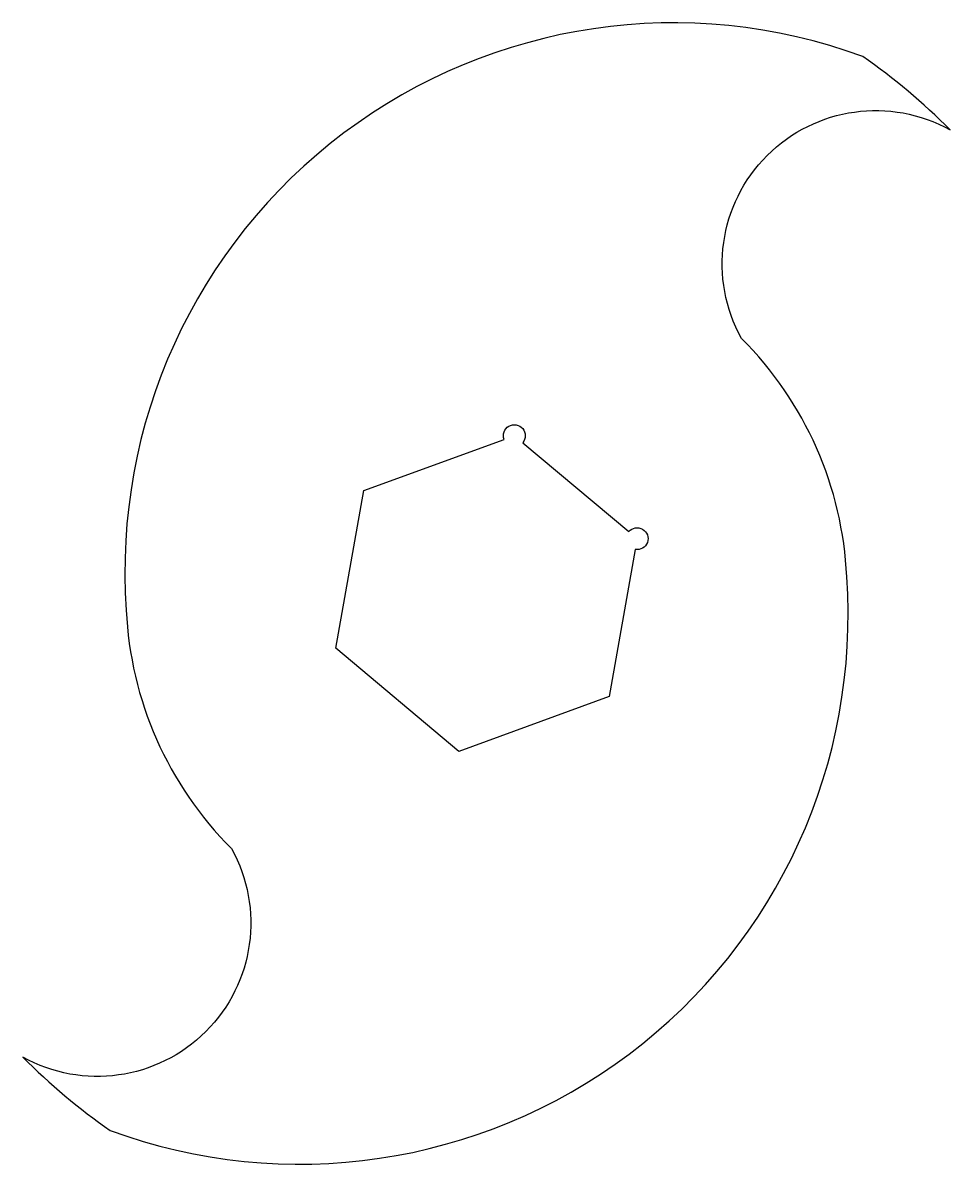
# Model space of a CAD drawing. Header units: inches. Extents: x -4.62 to -1.28, y -2.06 to 2.06.
import ezdxf

# ---------------------------------------------------------------- set-up
doc = ezdxf.new("R2010")
doc.units = ezdxf.units.IN
doc.header["$MEASUREMENT"] = 0

msp = doc.modelspace()

# ---------------------------------------------------------------- linework, layer by layer
at = {"flags": 128}
for points in [[(-4.6231, -1.6703, 0.043601), (-4.3081, -1.9347, 0.543907), (-1.6549, 0.0597, 0.186992), (-2.0341, 0.9187, -0.754145), (-1.2824, 1.6703, 0.043601), (-1.5974, 1.9347, 0.543907), (-4.2506, -0.0597, 0.186992), (-3.8714, -0.9187, -0.754145)], [(-4.3081, -1.9347, 0.543907), (-1.6549, 0.0597, 0.186992), (-2.0341, 0.9187, -0.754145), (-1.2824, 1.6703, 0.043601), (-1.5974, 1.9347, 0.543907), (-4.2506, -0.0597, 0.186992), (-3.8714, -0.9187, -0.754145), (-4.6231, -1.6703, 0.043601)], [(-2.0341, 0.9187, -0.754145), (-1.2824, 1.6703, 0.043601), (-1.5974, 1.9347, 0.543907), (-4.2506, -0.0597, 0.186992), (-3.8714, -0.9187, -0.754145), (-4.6231, -1.6703, 0.043601), (-4.3081, -1.9347, 0.543907), (-1.6549, 0.0597, 0.186992)], [(-4.2506, -0.0597, 0.186992), (-3.8714, -0.9187, -0.754145), (-4.6231, -1.6703, 0.043601), (-4.3081, -1.9347, 0.543907), (-1.6549, 0.0597, 0.186992), (-2.0341, 0.9187, -0.754145), (-1.2824, 1.6703, 0.043601), (-1.5974, 1.9347, 0.543907)], [(-4.6231, -1.6703, 0.043601), (-4.3081, -1.9347, 0.543907), (-1.6549, 0.0597, 0.186992), (-2.0341, 0.9187, -0.754145), (-1.2824, 1.6703, 0.043601), (-1.5974, 1.9347, 0.543907), (-4.2506, -0.0597, 0.186992), (-3.8714, -0.9187, -0.754145)], [(-2.8223, 0.5433), (-2.4404, 0.2228, -1.732051), (-2.4171, 0.1587), (-2.5105, -0.3711), (-3.053, -0.5686), (-3.4953, -0.1975), (-3.395, 0.3711), (-2.8895, 0.5551, -1.732051)]]:
    msp.add_lwpolyline(points, format="xyb", close=True, dxfattribs=at)

doc.saveas('drawing.dxf')
